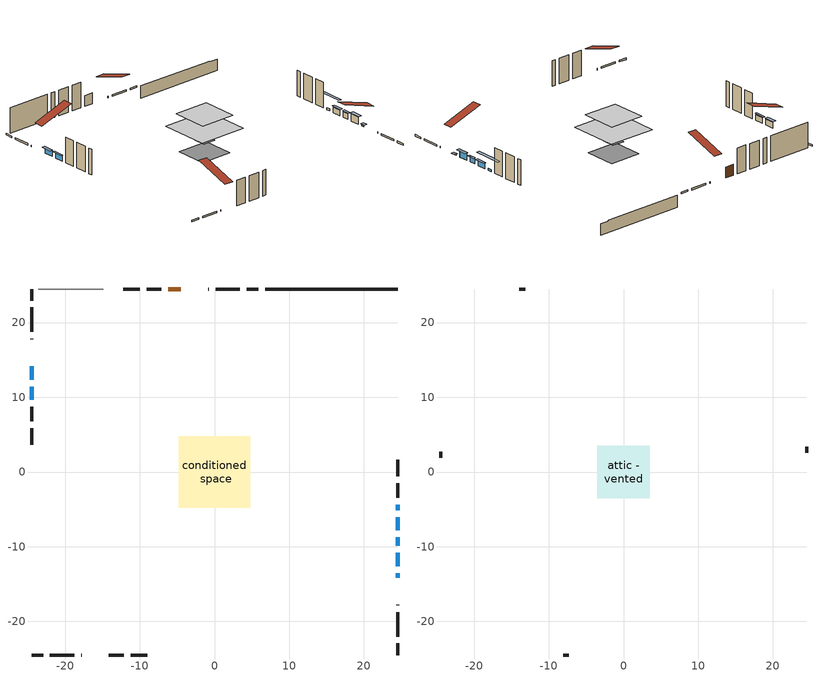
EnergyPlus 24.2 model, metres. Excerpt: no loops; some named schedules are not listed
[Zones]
conditioned space
 floor outside (Floor1 construction): -1.26,-1.26 -1.26,1.26 1.26,1.26 1.26,-1.26 z0.46
 floor adiabatic (AdiabaticFloorConstruction): -4.79,-4.79 -4.79,4.79 4.79,4.79 4.79,-4.79 z2.9
 floor foundation (Slab1 construction): -3.11,-3.11 -3.11,3.11 3.11,3.11 3.11,-3.11 z-1.85
 wall outside (RimJoist1 construction): 5.88,24.49 4.34,24.49 / -24.49,-24.49 -22.94,-24.49 / -24.49,24.49 -24.49,22.94 / 24.49,-24.49 24.49,-22.94 z0.46:0.76
 wall outside (RimJoist2 construction): 3.41,24.49 0.15,24.49 / -22.01,-24.49 -18.76,-24.49 / -24.49,22.01 -24.49,18.76 / 24.49,-22.01 24.49,-18.76 z0.46:0.76
 wall outside (RimJoist3 construction): -0.78,24.49 -0.83,24.49 / -17.83,-24.49 -17.77,-24.49 / -24.49,17.83 -24.49,17.77 / 24.49,-17.83 24.49,-17.77 z0.46:0.76
 wall outside (AdiabaticWallConstruction 1): -4.49,24.49 -6.19,24.49 z0.46:2.49
 wall outside (AdiabaticWallConstruction): 24.49,-14.12 24.49,-13.55 z0.46:0.67; -24.49,14.12 -24.49,12.36 z0.46:1.53; 24.49,-12.63 24.49,-10.82 z0.46:1.81; -24.49,11.44 -24.49,9.68 / 24.49,-9.9 24.49,-8.75 / 24.49,-7.82 24.49,-6.07 z0.46:1.5; 24.49,-5.14 24.49,-4.38 z0.46:0.84
 wall outside (Wall1 construction): -7.12,24.49 -9.08,24.49 / -14.12,-24.49 -12.16,-24.49 / -24.49,8.76 -24.49,6.79 / 24.49,-3.45 24.49,-1.49 z0.46:5.34
 wall outside (Wall2 construction): -10.01,24.49 -12.24,24.49 / -11.23,-24.49 -9,-24.49 / -24.49,5.86 -24.49,3.63 / 24.49,-0.56 24.49,1.67 z0.46:5.34
 wall foundation (FoundationWall1 construction): 6.81,24.49,-1.85 6.81,24.49,0.46 22.72,24.49,0.46 22.72,24.49,0.3 24.49,24.49,0.3 24.49,24.49,-1.85
 wall adiabatic (Wall4 construction): -14.87,24.49 -23.56,24.49 z0.46:5.34
 window (WindowConstruction 5): 24.49,-14.12 24.49,-13.56 z0.46:0.66
 window (WindowConstruction): -24.49,14.12 -24.49,12.37 z0.46:1.53
 window (WindowConstruction 1): 24.49,-12.63 24.49,-10.82 z0.46:1.81
 window (WindowConstruction 2): -24.49,11.44 -24.49,9.68 z0.46:1.5
 window (WindowConstruction 3): 24.49,-9.9 24.49,-8.75 z0.46:1.5
 window (WindowConstruction 4): 24.49,-7.82 24.49,-6.07 z0.46:1.5
 window (WindowConstruction 6): 24.49,-5.14 24.49,-4.38 z0.46:0.84
 door (Door): -4.49,24.49 -6.19,24.49 z0.46:2.49
 ceiling adiabatic (AdiabaticFloorConstruction): 4.79,-4.79 4.79,4.79 -4.79,4.79 -4.79,-4.79 z2.9
attic - vented
 floor to conditioned space (Floor2 construction Reversed): -3.5,-3.5 -3.5,3.5 3.5,3.5 3.5,-3.5 z5.34
 wall outside (Wall3 construction): -13.17,24.49 -13.94,24.49 / -8.07,-24.49 -7.3,-24.49 / -24.49,2.7 -24.49,1.94 / 24.49,2.6 24.49,3.36 z0.46:5.34
 roof outside (Roof1 construction): -3.56,24.49,5.34 -3.56,17.67,7.61 -1.76,17.67,7.61 -1.76,24.49,5.34; -15.05,-24.49,5.34 -15.05,-17.67,7.61 -16.84,-17.67,7.61 -16.84,-24.49,5.34; -24.49,15.05,5.34 -17.67,15.05,7.61 -17.67,16.84,7.61 -24.49,16.84,5.34; 24.49,-15.05,5.34 17.67,-15.05,7.61 17.67,-16.84,7.61 24.49,-16.84,5.34
shading: 24.49,-13.38 24.49,-14.3 25.1,-14.3 25.1,-13.38 z0.84; -24.49,12.19 -24.49,14.3 -25.1,14.3 -25.1,12.19 z1.71; 24.49,-10.64 24.49,-12.81 25.1,-12.81 25.1,-10.64 z1.99; -24.49,9.5 -24.49,11.62 -24.9,11.62 -24.9,9.5 z1.68; 24.49,-8.57 24.49,-10.08 24.9,-10.08 24.9,-8.57 z1.68; 24.49,-5.89 24.49,-8 24.9,-8 24.9,-5.89 z1.68; 24.49,-1.94 24.49,-7.58 25.1,-7.58 25.1,-1.94 z3.28
[Building]
Building 1: Terrain=Suburbs
[Site:Location]
Calgary Intl AP_AB: Latitude {deg}=51.11; Longitude {deg}=-114.02; Time Zone {hr}=-7; Elevation {m}=1084; Keep Site Location Information=Yes
[Site:GroundTemperature:Shallow]
0.326196, -1.55603, -1.70677, -0.813554, 2.7722, 6.34125, 9.43543, 11.3955, 11.562, 9.96783, 6.95256, 3.49299
[Site:WaterMainsTemperature]
Calculation Method=Schedule; Temperature Schedule=mains temperature schedule
[Material] Roughness=Rough; Thermal Absorptance=0.9
Name | Thickness {m} | Conductivity {W/m-K} | Density {kg/m3} | Specific Heat {J/kg-K} | Solar Absorptance | Visible Absorptance
asphalt or fiberglass shingles | 0.00635 | 0.162714 | 1121.4 | 1465.45 | 0.4 | 0.4
ceiling loosefill ins | 0.169333 | 0.0480833 | 16.02 | 1046.75 | 0.7 | 0.7
ceiling stud and cavity | 0.1397 | 0.145306 | 65.682 | 1177.47 | 0.7 | 0.7
concrete 4.0 in. | 0.1016 | 1.803125 | 2242.8 | 837.4 | 0.7 | 0.7
concrete 8.0 in. | 0.2032 | 1.803125 | 2242.8 | 837.4 | 0.7 | 0.7
door material | 0.04445 | 0.053851 | 512.64 | 1214.23 | 0.7 | 0.7
exterior vertical ins | 0.00543075 | 0.029427 | 32.04 | 1214.23 | 0.7 | 0.7
floor covering | 0.0127 | 0.0433444 | 54.468 | 1339.84 | 0.6 | 0.6
floor rigid ins | 0.051816 | 0.029427 | 32.04 | 1214.23 | 0.7 | 0.7
floor rigid ins 1; wall rigid ins | 0.512978 | 0.029427 | 32.04 | 1214.23 | 0.7 | 0.7
floor stud and cavity | 0.1397 | 0.0947656 | 92.3553 | 1139.71 | 0.7 | 0.7
floor stud and cavity 1 | 0.1397 | 1.75129 | 37.0049 | 1207.88 | 0.7 | 0.7
furniture material conditioned space 1 | 0.1524 | 0.115458 | 640.8 | 1214.23 | 0.6 | 0.6
gypsum board | 0.0127 | 0.160291 | 801 | 837.4 | 0.6 | 0.6
gypsum board 1 | 0.0127 | 0.160291 | 801 | 837.4 | 0.7 | 0.7
osb sheathing 0.5 in. | 0.0127 | 0.115458 | 512.64 | 1214.23 | 0.7 | 0.7
osb sheathing 0.5 in. 1 | 0.0127 | 0.115458 | 512.64 | 1214.23 | 0.4 | 0.4
osb sheathing 0.75 in. | 0.01905 | 0.115458 | 512.64 | 1214.23 | 0.7 | 0.7
osb sheathing 2.0 in. | 0.0508 | 0.115458 | 512.64 | 1214.23 | 0.7 | 0.7
rim joist stud and cavity | 0.0508 | 0.0298475 | 125.044 | 1163.47 | 0.6 | 0.6
rim joist stud and cavity 1 | 0.0508 | 0.0297245 | 125.044 | 1163.47 | 0.6 | 0.6
rim joist stud and cavity 2 | 0.0508 | 0.0364001 | 125.044 | 1163.47 | 0.6 | 0.6
wall stud and cavity | 0.1397 | 0.0846727 | 139.0536 | 1170.24 | 0.7 | 0.7
wall stud and cavity 1 | 0.1397 | 0.0844924 | 139.0536 | 1170.24 | 0.7 | 0.7
wall stud and cavity 2 | 0.0889 | 6.9971 | 50.32683 | 1063.81 | 0.6 | 0.6
wall stud and cavity 3 | 0.1397 | 0.0769121 | 139.0536 | 1170.24 | 0.7 | 0.7
wall stud and cavity 4 | 0.0889 | 0.380278 | 52.3479 | 1209.89 | 0.7 | 0.7
wall stud and cavity 5 | 0.0889 | 0.391764 | 83.0341 | 1211.67 | 0.7 | 0.7
wood siding | 0.0254 | 0.102417 | 544.68 | 1172.36 | 0.4 | 0.4
wood siding 1 | 0.00254 | 0.102417 | 544.68 | 1172.36 | 0.4 | 0.4
wood siding 2; wood siding 3; wood siding 4 | 0.0254 | 0.102417 | 544.68 | 1172.36 | 0.7 | 0.7
[WindowMaterial:SimpleGlazingSystem]
Name | U-Factor {W/m2-K} | Solar Heat Gain Coefficient
WindowMaterial | 2.01455 | 0.55
WindowMaterial 1 | 1.86409 | 0.64
WindowMaterial 2 | 2.01739 | 0.55
WindowMaterial 3 | 2.07701 | 0.51
WindowMaterial 4 | 2.20363 | 0.38
WindowMaterial 5 | 2.3064 | 0.34
[Construction]
AdiabaticFloorConstruction: floor stud and cavity 1, floor rigid ins 1, osb sheathing 0.75 in., floor covering
AdiabaticWallConstruction: wood siding 3, wall rigid ins, wall stud and cavity 4, gypsum board
AdiabaticWallConstruction 1: wood siding 4, wall rigid ins, wall stud and cavity 4, gypsum board
Door: door material
Floor1 construction: floor stud and cavity, floor rigid ins, osb sheathing 0.75 in., floor covering
Floor2 construction Reversed: gypsum board, ceiling stud and cavity, ceiling loosefill ins
FoundationWall1 construction: concrete 8.0 in., gypsum board 1
furniture construction conditioned space 1: furniture material conditioned space 1
PartitionWallConstruction: gypsum board, wall stud and cavity 5, gypsum board
RimJoist1 construction: wood siding 2, osb sheathing 2.0 in., rim joist stud and cavity
RimJoist2 construction: wood siding 2, osb sheathing 2.0 in., rim joist stud and cavity 1
RimJoist3 construction: wood siding 2, osb sheathing 2.0 in., rim joist stud and cavity 2
Roof1 construction: asphalt or fiberglass shingles
Slab1 construction: concrete 4.0 in.
Wall1 construction: wood siding, osb sheathing 0.5 in., wall stud and cavity, gypsum board
Wall2 construction: wood siding, osb sheathing 0.5 in., wall stud and cavity 1, gypsum board
Wall3 construction: wood siding 1, wall stud and cavity 2
Wall4 construction: osb sheathing 0.5 in. 1, wall stud and cavity 3, gypsum board
WindowConstruction: WindowMaterial
WindowConstruction 1: WindowMaterial 1
WindowConstruction 2; WindowConstruction 4: WindowMaterial 2
WindowConstruction 3: WindowMaterial 3
WindowConstruction 5: WindowMaterial 4
WindowConstruction 6: WindowMaterial 5
[Zone] Multiplier=1; Part of Total Floor Area=Yes
Name | Volume {m3}
attic - vented | 18.1054
conditioned space | 331.8
[Space]
Name | Zone | Volume {m3}
attic - vented 1 | attic - vented | 18.1054
conditioned space 1 | conditioned space | 331.8
[ZoneInfiltration:EffectiveLeakageArea]
infil attic - vented 1: Zone or Space=attic - vented 1; Schedule=Always On Discrete; Effective Air Leakage Area {cm2}=1681.71; Stack Coefficient=0.000497242; Wind Coefficient=1.50662e-05
[ZoneMixing]
whole house fan mix: Zone or Space=attic - vented; Schedule=Always On Continuous; Design Flow Rate Calculation Method=Flow/Zone; Design Flow Rate {m3/s}=0; Source Zone or Space=conditioned space
[SurfaceProperty:ExposedFoundationPerimeter]
Slab1: Exposed Perimeter Calculation Method=TotalExposedPerimeter; Total Exposed Perimeter {m}=17.675
[InternalMass] Zone or ZoneList=conditioned space; Space or SpaceList=conditioned space 1
Name | Construction | Surface Area {m2}
furniture mass conditioned space 1 | furniture construction conditioned space 1 | 54.7042
partition wall mass | PartitionWallConstruction | 136.76
[Lights]
interior lighting: Zone or ZoneList or Space or SpaceList=conditioned space 1; Schedule=interior lighting schedule; Design Level Calculation Method=LightingLevel; Lighting Level {W}=343.2; Return Air Fraction=0; Fraction Radiant=0.6; Fraction Visible=0.2; Fraction Replaceable=1
[People]
occupants: Zone or ZoneList or Space or SpaceList=conditioned space 1; Number of People Schedule=occupants schedule; Number of People Calculation Method=People; Number of People=3; Fraction Radiant=0.314171; Sensible Heat Fraction=0.56303; Activity Level Schedule=occupants activity schedule; Carbon Dioxide Generation Rate {m3/s-W}=0; Enable ASHRAE 55 Comfort Warnings=No; Mean Radiant Temperature Calculation Type=EnclosureAveraged
[ElectricEquipment] Zone or ZoneList or Space or SpaceList=conditioned space 1; Design Level Calculation Method=EquipmentLevel
Name | Schedule | Design Level {W} | Fraction Latent | Fraction Radiant | Fraction Lost
clothes dryer | clothes dryer schedule | 140.772 | 0.015 | 0.081 | 0.85
clothes washer | clothes washer schedule | 32.1985 | 0.03 | 0.162 | 0.7
cooking range | cooking range schedule | 208.969 | 0.08 | 0.432 | 0.2
dishwasher | dishwasher schedule | 66.8632 | 0.3 | 0.18 | 0.4
fridge | fridge schedule | 72.9452 | 0 | 0.6 | 0
mech vent bath fan 0 | mech vent bath fan 0 schedule | 50.2 | 0 | 0 | 1
mech vent house fan | mech vent house fan schedule | 0 | 0 | 0 | 1
mech vent house fan cfis | mech vent house fan cfis schedule | 0 | 0 | 0 | 0
misc plug loads | misc plug loads schedule | 494.7 | 0.045 | 0.513 | 0.1
whole house fan | Always On Discrete | 0 | 0 | 0 | 1
[OtherEquipment] Zone or ZoneList or Space or SpaceList=conditioned space 1; Design Level Calculation Method=EquipmentLevel
Name | Fuel Type | Schedule | Design Level {W} | Fraction Latent | Fraction Radiant | Fraction Lost
clothes dryer 1 | Electricity | clothes dryer schedule | 0 | 0.015 | 0.081 | 0.85
cooking range 1 | Electricity | cooking range schedule | 0 | 0.08 | 0.432 | 0.2
general water use latent | None | general water use schedule | 59.3978 | 1 | 0 | 0
general water use sensible | None | general water use schedule | -58.539 | 0 | 0.6 | 0
mech vent house fan latent load | None | Always On Discrete | 0 | 1 | 0 | 0
mech vent house fan sensible load | None | Always On Discrete | 0 | 0 | 0 | 0
water heater energy adjustment1 | NaturalGas | Always On Discrete | 0.01 | 0 | 0 | 1
[ZoneInfiltration:DesignFlowRate] Zone or ZoneList or Space or SpaceList=conditioned space 1; Schedule=Always On Discrete; Design Flow Rate Calculation Method=Flow/Zone; Design Flow Rate {m3/s}=0
infil flow; natural vent flow; whole house fan flow
[AvailabilityManager:Scheduled]
furnace airloop Availability Manager: Schedule=Always On Discrete
[Foundation:Kiva]
Foundation Kiva 1: Initial Indoor Air Temperature {C}=18; Wall Height Above Grade {m}=0.459974; Wall Depth Below Slab {m}=0.2032; Custom Block Material Name 1=exterior vertical ins; Custom Block Depth 1 {m}=2.30999; Custom Block X Position 1 {m}=0.2159; Custom Block Z Position 1 {m}=0
[Foundation:Kiva:Settings]
Soil Conductivity {W/m-K}=0.849921; Soil Density {kg/m3}=1842.3; Soil Specific Heat {J/kg-K}=418.7; Ground Solar Absorptivity=0.9; Ground Thermal Absorptivity=0.9; Ground Surface Roughness {m}=0.03; Far-Field Width {m}=40; Deep-Ground Boundary Condition=ZeroFlux; Deep-Ground Depth {m}=40; Minimum Cell Dimension {m}=0.2; Maximum Cell Growth Coefficient=3; Simulation Timestep=Timestep
[Exterior:Lights]
exterior lighting: Schedule=exterior lighting schedule; Design Level {W}=75.6
[EnergyManagementSystem:GlobalVariable]
furnace_airloop_Fan_RTF
infil_program_Qfan
infil_program_Qinf
natural_vent_program_Qnv
natural_vent_program_Qwhf
[EnergyManagementSystem:Sensor]
Name | Output:Variable or Output:Meter Index Key | Output:Variable or Output:Meter
airflow_gain | infil flow | Infiltration Sensible Heat Gain Energy
airflow_gain_1 | natural vent flow | Infiltration Sensible Heat Gain Energy
airflow_gain_2 | whole house fan flow | Infiltration Sensible Heat Gain Energy
airflow_loss | infil flow | Infiltration Sensible Heat Loss Energy
airflow_loss_1 | natural vent flow | Infiltration Sensible Heat Loss Energy
airflow_loss_2 | whole house fan flow | Infiltration Sensible Heat Loss Energy
clg_load_cond |  | Cooling:EnergyTransfer:Zone:CONDITIONED SPACE
clg_sp_s; clg_sp_s_1 | cooling setpoint | Schedule Value
clothes_dryer_exhaust_0_sch_s | clothes dryer exhaust 0 schedule | Schedule Value
cool_season | cooling season schedule | Schedule Value
htg_load_cond |  | Heating:EnergyTransfer:Zone:CONDITIONED SPACE
htg_sp_s; htg_sp_s_1 | heating setpoint | Schedule Value
ig_ee_conv | clothes dryer | Electric Equipment Convective Heating Energy
ig_ee_conv_2 | cooking range | Electric Equipment Convective Heating Energy
ig_ee_conv_4 | fridge | Electric Equipment Convective Heating Energy
ig_ee_conv_5 | misc plug loads | Electric Equipment Convective Heating Energy
ig_ee_conv_6 | whole house fan | Electric Equipment Convective Heating Energy
ig_ee_rad | clothes dryer | Electric Equipment Radiant Heating Energy
ig_ee_rad_2 | cooking range | Electric Equipment Radiant Heating Energy
ig_ee_rad_4 | fridge | Electric Equipment Radiant Heating Energy
ig_ee_rad_5 | misc plug loads | Electric Equipment Radiant Heating Energy
ig_ee_rad_6 | whole house fan | Electric Equipment Radiant Heating Energy
ig_lgt_conv | interior lighting | Lights Convective Heating Energy
ig_lgt_rad | interior lighting | Lights Radiant Heating Energy
ig_lgt_vis | interior lighting | Lights Visible Radiation Heating Energy
ig_oe_conv | clothes dryer 1 | Other Equipment Convective Heating Energy
ig_oe_conv_1 | cooking range 1 | Other Equipment Convective Heating Energy
ig_oe_conv_2 | general water use latent | Other Equipment Convective Heating Energy
ig_oe_conv_3 | general water use sensible | Other Equipment Convective Heating Energy
ig_oe_conv_4 | water heater energy adjustment1 | Other Equipment Convective Heating Energy
ig_oe_rad | clothes dryer 1 | Other Equipment Radiant Heating Energy
ig_oe_rad_1 | cooking range 1 | Other Equipment Radiant Heating Energy
ig_oe_rad_2 | general water use latent | Other Equipment Radiant Heating Energy
ig_oe_rad_3 | general water use sensible | Other Equipment Radiant Heating Energy
ig_oe_rad_4 | water heater energy adjustment1 | Other Equipment Radiant Heating Energy
ig_ppl_conv | occupants | People Convective Heating Energy
ig_ppl_rad | occupants | People Radiant Heating Energy
im_conv | furniture mass conditioned space 1 | Surface Inside Face Convection Heat Gain Energy
im_conv_1 | partition wall mass | Surface Inside Face Convection Heat Gain Energy
im_ig | furniture mass conditioned space 1 | Surface Inside Face Internal Gains Radiation Heat Gain Energy
im_ig_1 | partition wall mass | Surface Inside Face Internal Gains Radiation Heat Gain Energy
im_lgt | furniture mass conditioned space 1 | Surface Inside Face Lights Radiation Heat Gain Energy
im_lgt_1 | partition wall mass | Surface Inside Face Lights Radiation Heat Gain Energy
im_sol | furniture mass conditioned space 1 | Surface Inside Face Solar Radiation Heat Gain Energy
im_sol_1 | partition wall mass | Surface Inside Face Solar Radiation Heat Gain Energy
im_surf | furniture mass conditioned space 1 | Surface Inside Face Net Surface Thermal Radiation Heat Gain Energy
im_surf_1 | partition wall mass | Surface Inside Face Net Surface Thermal Radiation Heat Gain Energy
mech_vent_bath_fan_0_sch_s | mech vent bath fan 0 schedule | Schedule Value
mv_conv | mech vent bath fan 0 | Electric Equipment Convective Heating Energy
mv_conv_1 | mech vent house fan | Electric Equipment Convective Heating Energy
mv_conv_2 | mech vent house fan cfis | Electric Equipment Convective Heating Energy
mv_conv_3 | mech vent house fan latent load | Other Equipment Convective Heating Energy
mv_conv_4 | mech vent house fan sensible load | Other Equipment Convective Heating Energy
mv_rad | mech vent bath fan 0 | Electric Equipment Radiant Heating Energy
mv_rad_1 | mech vent house fan | Electric Equipment Radiant Heating Energy
mv_rad_2 | mech vent house fan cfis | Electric Equipment Radiant Heating Energy
mv_rad_3 | mech vent house fan latent load | Other Equipment Radiant Heating Energy
mv_rad_4 | mech vent house fan sensible load | Other Equipment Radiant Heating Energy
natural_vent_s | natural vent schedule | Schedule Value
out_pb_s |  | Site Outdoor Air Barometric Pressure
out_wt_s |  | Site Outdoor Air Humidity Ratio
site_vw_s |  | Site Wind Speed
ss_back_out | Window1 | Surface Window Shortwave from Zone Back Out Window Heat Transfer Rate
ss_back_out_1 | Window2 | Surface Window Shortwave from Zone Back Out Window Heat Transfer Rate
ss_back_out_2 | Window3 | Surface Window Shortwave from Zone Back Out Window Heat Transfer Rate
ss_back_out_3 | Window4 | Surface Window Shortwave from Zone Back Out Window Heat Transfer Rate
ss_back_out_4 | Window5 | Surface Window Shortwave from Zone Back Out Window Heat Transfer Rate
ss_back_out_5 | Window6 | Surface Window Shortwave from Zone Back Out Window Heat Transfer Rate
ss_back_out_6 | Window7 | Surface Window Shortwave from Zone Back Out Window Heat Transfer Rate
ss_conv | Door1 | Surface Inside Face Convection Heat Gain Energy
ss_conv_1 | Window1 | Surface Inside Face Convection Heat Gain Energy
ss_conv_2 | Window2 | Surface Inside Face Convection Heat Gain Energy
ss_conv_3 | Window3 | Surface Inside Face Convection Heat Gain Energy
ss_conv_4 | Window4 | Surface Inside Face Convection Heat Gain Energy
ss_conv_5 | Window5 | Surface Inside Face Convection Heat Gain Energy
ss_conv_6 | Window6 | Surface Inside Face Convection Heat Gain Energy
ss_conv_7 | Window7 | Surface Inside Face Convection Heat Gain Energy
ss_ig | Door1 | Surface Inside Face Internal Gains Radiation Heat Gain Energy
ss_ig_1 | Window1 | Surface Inside Face Internal Gains Radiation Heat Gain Energy
ss_ig_2 | Window2 | Surface Inside Face Internal Gains Radiation Heat Gain Energy
ss_ig_3 | Window3 | Surface Inside Face Internal Gains Radiation Heat Gain Energy
ss_ig_4 | Window4 | Surface Inside Face Internal Gains Radiation Heat Gain Energy
ss_ig_5 | Window5 | Surface Inside Face Internal Gains Radiation Heat Gain Energy
ss_ig_6 | Window6 | Surface Inside Face Internal Gains Radiation Heat Gain Energy
ss_ig_7 | Window7 | Surface Inside Face Internal Gains Radiation Heat Gain Energy
ss_lgt | Door1 | Surface Inside Face Lights Radiation Heat Gain Energy
ss_sol | Door1 | Surface Inside Face Solar Radiation Heat Gain Energy
ss_surf | Door1 | Surface Inside Face Net Surface Thermal Radiation Heat Gain Energy
ss_surf_1 | Window1 | Surface Inside Face Net Surface Thermal Radiation Heat Gain Energy
ss_surf_2 | Window2 | Surface Inside Face Net Surface Thermal Radiation Heat Gain Energy
ss_surf_3 | Window3 | Surface Inside Face Net Surface Thermal Radiation Heat Gain Energy
ss_surf_4 | Window4 | Surface Inside Face Net Surface Thermal Radiation Heat Gain Energy
ss_surf_5 | Window5 | Surface Inside Face Net Surface Thermal Radiation Heat Gain Energy
ss_surf_6 | Window6 | Surface Inside Face Net Surface Thermal Radiation Heat Gain Energy
ss_surf_7 | Window7 | Surface Inside Face Net Surface Thermal Radiation Heat Gain Energy
ss_trans_in | Window1 | Surface Window Transmitted Solar Radiation Rate
ss_trans_in_1 | Window2 | Surface Window Transmitted Solar Radiation Rate
ss_trans_in_2 | Window3 | Surface Window Transmitted Solar Radiation Rate
ss_trans_in_3 | Window4 | Surface Window Transmitted Solar Radiation Rate
ss_trans_in_4 | Window5 | Surface Window Transmitted Solar Radiation Rate
ss_trans_in_5 | Window6 | Surface Window Transmitted Solar Radiation Rate
ss_trans_in_6 | Window7 | Surface Window Transmitted Solar Radiation Rate
ss_trans_out | Window1 | Surface Inside Face Initial Transmitted Diffuse Transmitted Out Window Solar Radiation Rate
ss_trans_out_1 | Window2 | Surface Inside Face Initial Transmitted Diffuse Transmitted Out Window Solar Radiation Rate
ss_trans_out_2 | Window3 | Surface Inside Face Initial Transmitted Diffuse Transmitted Out Window Solar Radiation Rate
ss_trans_out_3 | Window4 | Surface Inside Face Initial Transmitted Diffuse Transmitted Out Window Solar Radiation Rate
ss_trans_out_4 | Window5 | Surface Inside Face Initial Transmitted Diffuse Transmitted Out Window Solar Radiation Rate
ss_trans_out_5 | Window6 | Surface Inside Face Initial Transmitted Diffuse Transmitted Out Window Solar Radiation Rate
ss_trans_out_6 | Window7 | Surface Inside Face Initial Transmitted Diffuse Transmitted Out Window Solar Radiation Rate
s_conv | Floor1 | Surface Inside Face Convection Heat Gain Energy
s_conv_1 | Floor2 | Surface Inside Face Convection Heat Gain Energy
s_conv_10 | RimJoist2:180 | Surface Inside Face Convection Heat Gain Energy
s_conv_11 | RimJoist2:270 | Surface Inside Face Convection Heat Gain Energy
s_conv_12 | RimJoist2:90 | Surface Inside Face Convection Heat Gain Energy
s_conv_13 | Slab1 | Surface Inside Face Convection Heat Gain Energy
s_conv_14 | Wall1:0 | Surface Inside Face Convection Heat Gain Energy
s_conv_15 | Wall1:180 | Surface Inside Face Convection Heat Gain Energy
s_conv_16 | Wall1:270 | Surface Inside Face Convection Heat Gain Energy
s_conv_17 | Wall1:90 | Surface Inside Face Convection Heat Gain Energy
s_conv_18 | Wall2:0 | Surface Inside Face Convection Heat Gain Energy
s_conv_19 | Wall2:180 | Surface Inside Face Convection Heat Gain Energy
s_conv_2 | FoundationWall1 | Surface Inside Face Convection Heat Gain Energy
s_conv_20 | Wall2:270 | Surface Inside Face Convection Heat Gain Energy
s_conv_21 | Wall2:90 | Surface Inside Face Convection Heat Gain Energy
s_conv_22 | Wall4 | Surface Inside Face Convection Heat Gain Energy
s_conv_3 | inferred conditioned ceiling | Surface Inside Face Convection Heat Gain Energy
s_conv_4 | inferred conditioned floor | Surface Inside Face Convection Heat Gain Energy
s_conv_5 | RimJoist1:0 | Surface Inside Face Convection Heat Gain Energy
s_conv_6 | RimJoist1:180 | Surface Inside Face Convection Heat Gain Energy
s_conv_7 | RimJoist1:270 | Surface Inside Face Convection Heat Gain Energy
s_conv_8 | RimJoist1:90 | Surface Inside Face Convection Heat Gain Energy
s_conv_9 | RimJoist2:0 | Surface Inside Face Convection Heat Gain Energy
s_ig | Floor1 | Surface Inside Face Internal Gains Radiation Heat Gain Energy
s_ig_1 | Floor2 | Surface Inside Face Internal Gains Radiation Heat Gain Energy
s_ig_10 | RimJoist2:180 | Surface Inside Face Internal Gains Radiation Heat Gain Energy
s_ig_11 | RimJoist2:270 | Surface Inside Face Internal Gains Radiation Heat Gain Energy
s_ig_12 | RimJoist2:90 | Surface Inside Face Internal Gains Radiation Heat Gain Energy
s_ig_13 | Slab1 | Surface Inside Face Internal Gains Radiation Heat Gain Energy
s_ig_14 | Wall1:0 | Surface Inside Face Internal Gains Radiation Heat Gain Energy
s_ig_15 | Wall1:180 | Surface Inside Face Internal Gains Radiation Heat Gain Energy
s_ig_16 | Wall1:270 | Surface Inside Face Internal Gains Radiation Heat Gain Energy
s_ig_17 | Wall1:90 | Surface Inside Face Internal Gains Radiation Heat Gain Energy
s_ig_18 | Wall2:0 | Surface Inside Face Internal Gains Radiation Heat Gain Energy
s_ig_19 | Wall2:180 | Surface Inside Face Internal Gains Radiation Heat Gain Energy
s_ig_2 | FoundationWall1 | Surface Inside Face Internal Gains Radiation Heat Gain Energy
s_ig_20 | Wall2:270 | Surface Inside Face Internal Gains Radiation Heat Gain Energy
s_ig_21 | Wall2:90 | Surface Inside Face Internal Gains Radiation Heat Gain Energy
s_ig_22 | Wall4 | Surface Inside Face Internal Gains Radiation Heat Gain Energy
s_ig_3 | inferred conditioned ceiling | Surface Inside Face Internal Gains Radiation Heat Gain Energy
